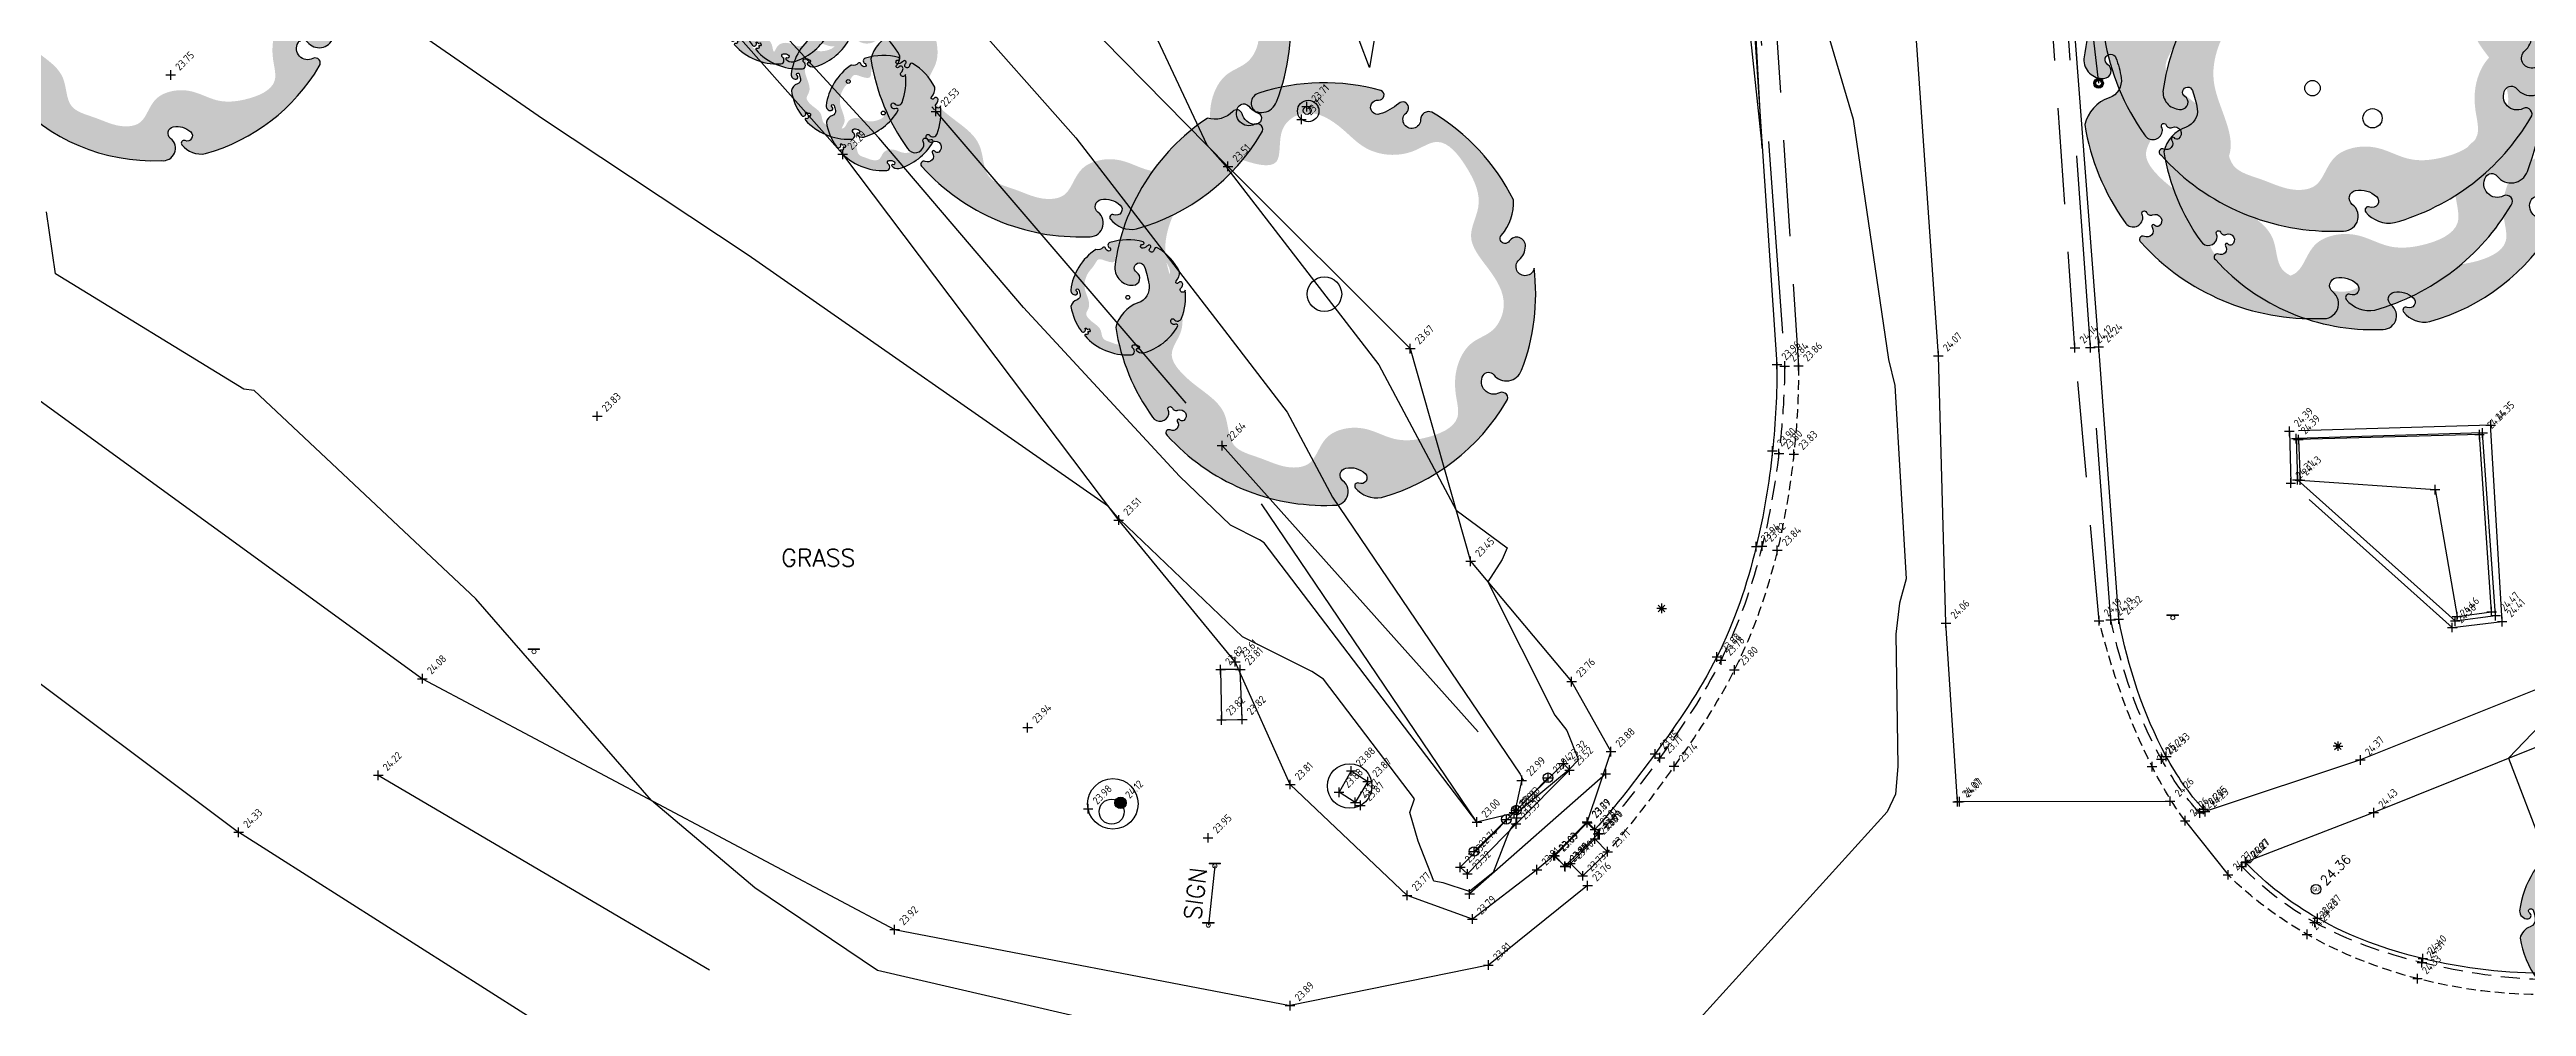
# Model space of a CAD drawing. Header units: metres. Extents: x 245957 to 247358, y 7418632 to 7419642.
# Drawn here: x 246220.2 to 246284.7, y 7418957 to 7418981.9 of the extents above; entities that cross this region are included whole.
import ezdxf
from ezdxf.enums import TextEntityAlignment as Align

# ---------------------------------------------------------------- set-up
doc = ezdxf.new("R2010")
doc.units = ezdxf.units.M
for name, pattern in [('DASHDOT', [10, 5, -2.5, 0, -2.5]), ('DASHED', [0.75, 0.5, -0.25]), ('HIDDEN', [0.375, 0.25, -0.125]), ('PHANTOM', [2.5, 1.25, -0.25, 0.25, -0.25, 0.25, -0.25])]:
    doc.linetypes.add(name, pattern=pattern)
for name, color, linetype in [('-TEXT', 7, 'Continuous'), ('102_TOP_OF_BANK', 37, 'PHANTOM'), ('102_TOP_OF_BANK-L', 37, 'PHANTOM'), ('102_TOP_OF_BANK-S', 37, 'PHANTOM'), ('103_TOE_OF_BATTER', 37, 'DASHDOT'), ('103_TOE_OF_BATTER-L', 37, 'DASHDOT'), ('103_TOE_OF_BATTER-S', 37, 'DASHDOT'), ('104_EXISTING_SURFACE-L', 35, 'Continuous'), ('104_EXISTING_SURFACE-S', 35, 'Continuous'), ('110_GROUND_BREAKLINE', 35, 'Continuous'), ('110_GROUND_BREAKLINE-L', 35, 'Continuous'), ('110_GROUND_BREAKLINE-S', 35, 'Continuous'), ('201_SINGLE_TREE-H', 63, 'Continuous'), ('201_SINGLE_TREE-S', 96, 'Continuous'), ('202_PLANTATION', 63, 'DASHDOT'), ('202_PLANTATION-S', 63, 'DASHDOT'), ('307_WING_WALL', 84, 'Continuous'), ('307_WING_WALL-L', 84, 'Continuous'), ('307_WING_WALL-S', 84, 'Continuous'), ('308_SIDE_ENTRY_PIT', 84, 'Continuous'), ('308_SIDE_ENTRY_PIT-L', 84, 'Continuous'), ('308_SIDE_ENTRY_PIT-S', 84, 'Continuous'), ('309_GRATED_PIT', 84, 'Continuous'), ('309_GRATED_PIT-L', 84, 'Continuous'), ('309_GRATED_PIT-S', 84, 'Continuous'), ('310_JUNCTION_PIT', 84, 'Continuous'), ('310_JUNCTION_PIT-L', 84, 'Continuous'), ('310_JUNCTION_PIT-S', 84, 'Continuous'), ('321_INVERT_OF_PIPE', 84, 'Continuous'), ('321_INVERT_OF_PIPE-L', 84, 'Continuous'), ('321_INVERT_OF_PIPE-S', 84, 'Continuous'), ('403_EDGE_OF_BITUMEN', 8, 'Continuous'), ('403_EDGE_OF_BITUMEN-L', 8, 'Continuous'), ('403_EDGE_OF_BITUMEN-S', 8, 'Continuous'), ('405_EDGE_FORMATION', 33, 'Continuous'), ('405_EDGE_FORMATION-L', 33, 'Continuous'), ('405_EDGE_FORMATION-S', 33, 'Continuous'), ('408_BACK_OF_KERB', 10, 'Continuous'), ('408_BACK_OF_KERB-L', 10, 'Continuous'), ('408_BACK_OF_KERB-S', 10, 'Continuous'), ('415_LANE_LINE_DASHED', 53, 'DASHED'), ('415_LANE_LINE_DASHED-L', 53, 'DASHED'), ('415_LANE_LINE_DASHED-S', 53, 'DASHED'), ('418_LANE_LINE_SOLID', 53, 'Continuous'), ('418_LANE_LINE_SOLID-L', 53, 'Continuous'), ('418_LANE_LINE_SOLID-S', 53, 'Continuous'), ('501_GUARD_RAIL-BARR', 89, 'DASHDOT'), ('501_GUARD_RAIL-BARR-S', 89, 'Continuous'), ('503_SIGN', 89, 'Continuous'), ('503_SIGN-S', 89, 'Continuous'), ('521_BOLLARD', 89, 'Continuous'), ('521_BOLLARD-S', 89, 'Continuous'), ('903_FENCE', 24, 'FENCELINE'), ('Surface_Contours_Major', 4, 'Continuous'), ('Surface_Contours_Minor', 253, 'Continuous')]:
    doc.layers.add(name, color=color, linetype=linetype)
for name, color, linetype, true_color in [('406_LIP_OF_KERB', 7, 'HIDDEN', 0xff4100), ('406_LIP_OF_KERB-L', 7, 'HIDDEN', 0xff4100), ('406_LIP_OF_KERB-S', 7, 'HIDDEN', 0xff4100), ('407_INVERT_OF_KERB', 7, 'DASHED', 0xff4100), ('407_INVERT_OF_KERB-L', 7, 'DASHED', 0xff4100), ('407_INVERT_OF_KERB-S', 7, 'DASHED', 0xff4100), ('419_EDGE_OF_CONCRETE', 7, 'Continuous', 0xff4100), ('419_EDGE_OF_CONCRETE-L', 7, 'Continuous', 0xff4100), ('419_EDGE_OF_CONCRETE-S', 7, 'Continuous', 0xff4100), ('711_LIGHT_POLE-S', 7, 'Continuous', 0xffa500), ('733_GAS_UNCLASSIFIED-L', 7, 'Continuous', 0xe5d400), ('733_GAS_UNCLASSIFIED-S', 7, 'Continuous', 0xe5d400), ('741_SEWER_PIT', 7, 'Continuous', 0xfffd66), ('741_SEWER_PIT-L', 7, 'Continuous', 0xfffd66), ('741_SEWER_PIT-S', 7, 'Continuous', 0xfffd66), ('762_UNCLASSIFIED_PIT', 7, 'Continuous', 0xff64ac), ('762_UNCLASSIFIED_PIT-L', 7, 'Continuous', 0xff64ac), ('762_UNCLASSIFIED_PIT-S', 7, 'Continuous', 0xff64ac)]:
    doc.layers.add(name, color=color, linetype=linetype, true_color=true_color)
doc.styles.add('ISO', font='iso.shx')
doc.styles.add('ISO2.5', font='isocp.shx', dxfattribs={"height": 2.5})
doc.styles.get("Standard").update_dxf_attribs({"font": 'SIMPLEX.shx'})
doc.styles.add('Styleromans', font='romans.shx')
doc.linetypes.add('FENCELINE', pattern='A,0.5,-0.2,["/",Standard,S=0.1,R=0,X=0,Y=-0.05],-0.25', length=0.95)

# ---------------------------------------------------------------- blocks, each defined once
blk = doc.blocks.new('733')
at = {"color": 0}
blk.add_circle((0, 0), 0.499, dxfattribs=at)
at = {"color": 0, "style": 'ISO'}
blk.add_text('GU', height=0.4, dxfattribs=at).set_placement((0, 0), align=Align.MIDDLE_CENTER)
blk = doc.blocks.new('201C')
at = {"layer": '201_SINGLE_TREE-H', "transparency": 33554534}
h = blk.add_hatch(color=256, dxfattribs=at)
h.paths.add_polyline_path([(-0.3717, -0.3344, 0.222926), (0.0196, -0.4996, 0.770799), (0.0439, -0.4417, -0.650302), (0.0511, -0.4116, -0.234737), (0.0964, -0.4247, -0.847312), (0.0816, -0.4475, 0.78443), (0.0732, -0.4583, 0.276934), (0.1352, -0.4813, 0.193599), (0.4309, -0.2536, 0.800435), (0.4144, -0.2337, -0.75216), (0.3757, -0.1925, -0.528914), (0.4006, -0.1909, 0.594112), (0.4663, -0.1804, 0.123805), (0.4962, 0.0616, -1.41759), (0.4607, 0.0811, 0.206906), (0.4758, 0.1133, 0.759729), (0.4374, 0.1252, -1.073307), (0.4187, 0.1392, 0.194379), (0.4474, 0.2231, 0.144612), (0.2544, 0.4304, 0.53339), (0.2277, 0.4128, -1.592592), (0.1939, 0.4293, 1.030038), (0.1758, 0.4513, -0.10361), (0.1314, 0.4262, -1.238487), (0.1282, 0.4593, 0.884725), (0.1336, 0.4818, 0.147549), (-0.1551, 0.4753, 0.71725), (-0.1579, 0.4291, -0.864032), (-0.1646, 0.4015, -0.310704), (-0.1946, 0.4266, 0.58143), (-0.2167, 0.4321, -0.281558), (-0.2766, 0.4162), (-0.2775, 0.4159, 0.217121), (-0.4959, 0.0634), (-0.4959, 0.0634, 0.440011), (-0.4522, 0.021, 0.723973), (-0.4442, 0.0516, -1.384648), (-0.4262, 0.0659, -0.051107), (-0.4149, 0.0223, -0.361502), (-0.441, -0.0208, 0.256822), (-0.4937, -0.0791, 0.116166), (-0.4065, -0.2911, 0.67803), (-0.3682, -0.2843, 0.170035), (-0.3696, -0.274, -1.054701), (-0.3596, -0.2696, 0.431903), (-0.3468, -0.2749, -0.910728), (-0.3329, -0.2993, -0.42046), (-0.3418, -0.2976, 1.007885), (-0.3479, -0.3018, -0.766634), (-0.3646, -0.3216, 0.938602), (-0.3717, -0.3344)])
edge = h.paths.add_edge_path(flags=16)
edge.add_spline(control_points=[(-0.3177, 0.2468), (-0.303, 0.2628), (-0.2856, 0.2893), (-0.256, 0.3411), (-0.1928, 0.3155), (-0.0921, 0.286), (-0.1162, 0.3941), (-0.0359, 0.4462), (0.0392, 0.3985), (0.1028, 0.3299), (0.1957, 0.3214), (0.2784, 0.3804), (0.3442, 0.2961), (0.3785, 0.2147), (0.3303, 0.1307), (0.3915, 0.0592), (0.4378, -0.0139), (0.4055, -0.0919), (0.3459, -0.1091), (0.3102, -0.1666), (0.3057, -0.2282), (0.3286, -0.3091), (0.2408, -0.3447), (0.1647, -0.3496), (0.103, -0.3142), (0.0463, -0.3153), (0.0047, -0.3356), (-0.0139, -0.3682), (-0.0327, -0.4069), (-0.0927, -0.4151), (-0.1463, -0.3868), (-0.23, -0.3665), (-0.2245, -0.2773), (-0.2864, -0.2294), (-0.3344, -0.1941), (-0.3737, -0.1409), (-0.3276, -0.0866), (-0.344, -0.0009), (-0.3866, 0.0828), (-0.3665, 0.1796), (-0.3359, 0.2271), (-0.3177, 0.2468)], knot_values=[0, 0, 0, 0, 0.064972, 0.101243, 0.15652, 0.245586, 0.324463, 0.387907, 0.486094, 0.554514, 0.671826, 0.728629, 0.823661, 0.919885, 0.989953, 1.075257, 1.171704, 1.23593, 1.293575, 1.346478, 1.426142, 1.479146, 1.570817, 1.644481, 1.712561, 1.774901, 1.807, 1.846291, 1.885582, 1.928182, 2.007036, 2.074591, 2.151638, 2.226455, 2.293426, 2.340744, 2.397548, 2.47317, 2.587294, 2.673595, 2.754259, 2.754259, 2.754259, 2.754259], degree=3, periodic=0)
at = {"layer": '201_SINGLE_TREE-S'}
blk.add_lwpolyline([(-0.3717, -0.3344, 0.222926), (0.0196, -0.4996, 0.770799), (0.0439, -0.4417, -0.650302), (0.0511, -0.4116, -0.234737), (0.0964, -0.4247, -0.847312), (0.0816, -0.4475, 0.78443), (0.0732, -0.4583, 0.276934), (0.1352, -0.4813, 0.193599), (0.4309, -0.2536, 0.800435), (0.4144, -0.2337, -0.75216), (0.3757, -0.1925, -0.528914), (0.4006, -0.1909, 0.594112), (0.4663, -0.1804, 0.123805), (0.4962, 0.0616, -1.41759), (0.4607, 0.0811, 0.206906), (0.4758, 0.1133, 0.759729), (0.4374, 0.1252, -1.073307), (0.4187, 0.1392, 0.194379), (0.4474, 0.2231, 0.144612), (0.2544, 0.4304, 0.53339), (0.2277, 0.4128, -1.592592), (0.1939, 0.4293, 1.030038), (0.1758, 0.4513, -0.10361), (0.1314, 0.4262, -1.238487), (0.1282, 0.4593, 0.884725), (0.1336, 0.4818, 0.147549), (-0.1551, 0.4753, 0.71725), (-0.1579, 0.4291, -0.864032), (-0.1646, 0.4015, -0.310704), (-0.1946, 0.4266, 0.58143), (-0.2167, 0.4321, -0.281558), (-0.2766, 0.4162), (-0.2775, 0.4159, 0.217121), (-0.4959, 0.0634), (-0.4959, 0.0634, 0.440011), (-0.4522, 0.021, 0.723973), (-0.4442, 0.0516, -1.384648), (-0.4262, 0.0659, -0.051107), (-0.4149, 0.0223, -0.361502), (-0.441, -0.0208, 0.256822), (-0.4937, -0.0791, 0.116166), (-0.4065, -0.2911, 0.67803), (-0.3682, -0.2843, 0.170035), (-0.3696, -0.274, -1.054701), (-0.3596, -0.2696, 0.431903), (-0.3468, -0.2749, -0.910728), (-0.3329, -0.2993, -0.42046), (-0.3418, -0.2976, 1.007885), (-0.3479, -0.3018, -0.766634), (-0.3646, -0.3216, 0.938602), (-0.3717, -0.3344)], format="xyb", dxfattribs=at)
blk = doc.blocks.new('201T')
at = {"layer": '201_SINGLE_TREE-S'}
blk.add_circle((0, 0), 0.5, dxfattribs=at)
blk = doc.blocks.new('711')
blk.add_hatch(color=0).paths.add_polyline_path([(0.18, 0, 1), (-0.18, 0, 1)])
at = {"color": 0}
for p, q in [((-0.18, 0), (-0.5, 0)), ((-0.13, 0.13), (-0.35, 0.35)), ((0, 0.5), (0, 0.18)), ((0.13, 0.13), (0.35, 0.35)), ((0.18, 0), (0.5, 0)), ((-0.35, -0.35), (-0.13, -0.13)), ((0, -0.18), (0, -0.5)), ((0.13, -0.13), (0.35, -0.35))]:
    blk.add_line(p, q, dxfattribs=at)
blk.add_circle((0, 0), 0.177, dxfattribs=at)
blk = doc.blocks.new('CROSS')
at = {"color": 0, "linetype": 'Continuous'}
for p, q in [((-0.5, 0), (0.5, 0)), ((0, -0.5), (0, 0.5))]:
    blk.add_line(p, q, dxfattribs=at)
blk = doc.blocks.new('503')
at = {"color": 0, "linetype": 'Continuous', "lineweight": 13}
for p, q in [((-0.51, 0.24), (0.49, 0.24)), ((-0.51, 0.18), (0.49, 0.18))]:
    blk.add_line(p, q, dxfattribs=at)
for p, q in [((-0.51, 0.24), (-0.51, 0.18)), ((0.49, 0.18), (0.49, 0.24))]:
    blk.add_line(p, q)
blk.add_circle((0, 0), 0.181, dxfattribs=at)
blk = doc.blocks.new('521')
at = {"layer": '521_BOLLARD', "color": 0}
for radius in [0.5, 0.39, 0.3]:
    blk.add_circle((0, 0), radius, dxfattribs=at)
blk = doc.blocks.new('321')
at = {"layer": '321_INVERT_OF_PIPE', "color": 0, "linetype": 'Continuous'}
for p, q in [((-0.5, 0), (0.5, 0)), ((0, -0.5), (0, 0.5))]:
    blk.add_line(p, q, dxfattribs=at)
blk.add_circle((0, 0), 0.5, dxfattribs=at)
blk = doc.blocks.new('741')
at = {"transparency": 33554559}
h = blk.add_hatch(color=0, dxfattribs=at)
h.dxf.hatch_style = 1
h.paths.add_polyline_path([(0.6, 0, 1), (-0.6, 0, 1)])
at = {"color": 4}
for radius in [0.597, 0.499]:
    blk.add_circle((0, 0), radius, dxfattribs=at)
at = {"color": 4, "style": 'Styleromans'}
blk.add_text('S', height=0.6, dxfattribs=at).set_placement((0, 0), align=Align.MIDDLE_CENTER)
blk = doc.blocks.new('G')
at = {"layer": '-TEXT'}
blk.add_text('GRASS', height=0.45, dxfattribs=at).set_placement((0.021, -0.235), align=Align.CENTER)

msp = doc.modelspace()

# ---------------------------------------------------------------- linework, layer by layer
at = {"layer": '102_TOP_OF_BANK', "ltscale": 20}
for p, q in [((246240.845, 7418979.165), (246231.372, 7418989.871)), ((246244.42, 7418985.399), (246250.869, 7418978.848)), ((246248.029, 7418969.644), (246240.845, 7418979.165)), ((246250.869, 7418978.848), (246255.616, 7418974.106)), ((246255.616, 7418974.106), (246257.185, 7418968.57)), ((246251.06, 7418965.953), (246248.029, 7418969.644)), ((246257.185, 7418968.57), (246259.814, 7418965.437)), ((246252.491, 7418962.759), (246251.06, 7418965.953)), ((246259.814, 7418965.437), (246260.837, 7418963.617)), ((246260.837, 7418963.617), (246260.217, 7418961.785)), ((246255.535, 7418959.871), (246252.491, 7418962.759)), ((246258.912, 7418960.539), (246257.231, 7418959.257)), ((246259.354, 7418960.908), (246258.912, 7418960.539)), ((246257.231, 7418959.257), (246255.535, 7418959.871))]:
    msp.add_line(p, q, dxfattribs=at)
at = {"layer": '103_TOE_OF_BATTER', "ltscale": 2}
for p, q in [((246233.379, 7418991.766), (246243.269, 7418980.281)), ((246243.269, 7418980.281), (246250.718, 7418971.581)), ((246257.349, 7418961.781), (246250.718, 7418971.581)), ((246250.718, 7418971.581), (246258.515, 7418962.865))]:
    msp.add_line(p, q, dxfattribs=at)
at = {"layer": '110_GROUND_BREAKLINE'}
for p, q in [((246260.217, 7418961.785), (246259.354, 7418960.908)), ((246260.217, 7418961.785), (246260.422, 7418961.585)), ((246259.354, 7418960.908), (246259.645, 7418960.62)), ((246259.645, 7418960.62), (246259.782, 7418960.705))]:
    msp.add_line(p, q, dxfattribs=at)
at = {"layer": '202_PLANTATION'}
for p, q in [((246283.441, 7418971.869), (246278.727, 7418971.739)), ((246278.727, 7418971.739), (246278.771, 7418970.681)), ((246283.757, 7418967.256), (246283.441, 7418971.869)), ((246278.771, 7418970.681), (246282.285, 7418970.435)), ((246282.285, 7418970.435), (246282.859, 7418967.132)), ((246282.859, 7418967.132), (246283.757, 7418967.256))]:
    msp.add_line(p, q, dxfattribs=at)
at = {"layer": '307_WING_WALL'}
for p, q in [((246259.601, 7418963.302), (246258.318, 7418962.032)), ((246259.76, 7418963.136), (246258.368, 7418961.731)), ((246259.601, 7418963.302), (246259.76, 7418963.136)), ((246256.916, 7418960.606), (246258.318, 7418962.032)), ((246258.368, 7418961.731), (246257.105, 7418960.429)), ((246257.105, 7418960.429), (246256.916, 7418960.606))]:
    msp.add_line(p, q, dxfattribs=at)
at = {"layer": '308_SIDE_ENTRY_PIT'}
for p, q in [((246260.22, 7418961.765), (246259.375, 7418960.902)), ((246260.502, 7418961.471), (246260.22, 7418961.765)), ((246259.642, 7418960.633), (246260.502, 7418961.471)), ((246259.642, 7418960.633), (246259.375, 7418960.902))]:
    msp.add_line(p, q, dxfattribs=at)
at = {"layer": '309_GRATED_PIT'}
for p, q in [((246260.42, 7418961.341), (246259.782, 7418960.705)), ((246260.751, 7418961.009), (246260.42, 7418961.341)), ((246259.782, 7418960.705), (246260.102, 7418960.381)), ((246260.102, 7418960.381), (246260.751, 7418961.009))]:
    msp.add_line(p, q, dxfattribs=at)
at = {"layer": '310_JUNCTION_PIT'}
for p, q in [((246254.079, 7418963.111), (246253.762, 7418962.557)), ((246254.079, 7418963.111), (246254.507, 7418962.837)), ((246254.182, 7418962.292), (246253.762, 7418962.557)), ((246254.507, 7418962.837), (246254.182, 7418962.292))]:
    msp.add_line(p, q, dxfattribs=at)
at = {"layer": '321_INVERT_OF_PIPE'}
for p, q in [((246259.201, 7418962.934), (246258.376, 7418962.09)), ((246257.274, 7418961.014), (246258.117, 7418961.851))]:
    msp.add_line(p, q, dxfattribs=at)
at = {"layer": '403_EDGE_OF_BITUMEN'}
for p, q in [((246218.903, 7418973.51), (246229.908, 7418965.513)), ((246215.229, 7418968.937), (246225.124, 7418961.514)), ((246229.908, 7418965.513), (246242.195, 7418958.983)), ((246236.823, 7418954.086), (246225.124, 7418961.514)), ((246260.231, 7418960.126), (246257.65, 7418958.06)), ((246242.195, 7418958.983), (246252.486, 7418957.004)), ((246257.65, 7418958.06), (246252.486, 7418957.004))]:
    msp.add_line(p, q, dxfattribs=at)
at = {"layer": '405_EDGE_FORMATION'}
for p, q in [((246293.14, 7418968.525), (246280.343, 7418963.398)), ((246293.717, 7418967.276), (246280.691, 7418962.029)), ((246280.343, 7418963.398), (246276.298, 7418962.053)), ((246280.691, 7418962.029), (246277.373, 7418960.742))]:
    msp.add_line(p, q, dxfattribs=at)
at = {"layer": '406_LIP_OF_KERB', "ltscale": 10}
for p, q in [((246264.837, 7418987.012), (246265.719, 7418973.658)), ((246272.912, 7418974.128), (246272.108, 7418985.663)), ((246273.541, 7418967.021), (246272.912, 7418974.128)), ((246275.782, 7418961.815), (246276.897, 7418960.407))]:
    msp.add_line(p, q, dxfattribs=at)
at = {"layer": '406_LIP_OF_KERB'}
for points, start_tangent, end_tangent in [([(246265.719, 7418973.658), (246265.597, 7418971.357), (246265.168, 7418968.855), (246264.051, 7418965.743), (246262.481, 7418963.234), (246260.751, 7418961.009)], (0.005176, -0.999987), (-0.653089, -0.757281)), ([(246275.782, 7418961.815), (246274.922, 7418963.225), (246273.541, 7418967.021)], (-0.603127, 0.797645), (-0.246829, 0.969059)), ([(246285.217, 7418957.286), (246281.828, 7418957.705), (246278.953, 7418958.857), (246276.897, 7418960.407)], (-0.999982, -0.006064), (-0.711617, 0.702567))]:
    msp.add_spline(points, degree=3, dxfattribs=dict(at, start_tangent=start_tangent, end_tangent=end_tangent))
at = {"layer": '407_INVERT_OF_KERB', "ltscale": 10}
for p, q in [((246264.39, 7418986.979), (246265.361, 7418973.65)), ((246273.317, 7418974.133), (246272.498, 7418985.716)), ((246273.846, 7418967.045), (246273.317, 7418974.133)), ((246283.733, 7418972.115), (246278.494, 7418971.955)), ((246284.031, 7418967), (246283.733, 7418972.115)), ((246278.494, 7418971.955), (246278.531, 7418970.605)), ((246282.732, 7418966.846), (246278.531, 7418970.605)), ((246282.732, 7418966.846), (246284.031, 7418967))]:
    msp.add_line(p, q, dxfattribs=at)
at = {"layer": '407_INVERT_OF_KERB'}
for points, start_tangent, end_tangent in [([(246265.361, 7418973.65), (246265.208, 7418971.374), (246264.773, 7418968.965), (246263.702, 7418965.998), (246262.112, 7418963.455), (246260.538, 7418961.487)], (-0.011482, -0.999934), (-0.668711, -0.743522)), ([(246276.162, 7418962.02), (246275.164, 7418963.42), (246273.846, 7418967.045)], (-0.68518, 0.728373), (-0.211751, 0.977324)), ([(246285.244, 7418957.672), (246281.944, 7418958.121), (246279.152, 7418959.169), (246277.256, 7418960.627)], (-0.999721, 0.023599), (-0.693752, 0.720214))]:
    msp.add_spline(points, degree=3, dxfattribs=dict(at, start_tangent=start_tangent, end_tangent=end_tangent))
at = {"layer": '408_BACK_OF_KERB'}
for p, q in [((246264.259, 7418986.957), (246265.156, 7418973.692)), ((246273.533, 7418974.151), (246272.653, 7418985.724)), ((246274.054, 7418967.064), (246273.533, 7418974.151)), ((246283.522, 7418971.909), (246278.674, 7418971.764)), ((246278.674, 7418971.764), (246278.703, 7418970.689)), ((246283.86, 7418967.154), (246283.522, 7418971.909)), ((246278.703, 7418970.689), (246282.811, 7418967.016)), ((246282.811, 7418967.016), (246283.86, 7418967.154))]:
    msp.add_line(p, q, dxfattribs=at)
for points, start_tangent, end_tangent in [([(246265.156, 7418973.692), (246265.041, 7418971.442), (246264.619, 7418968.953), (246263.594, 7418966.08), (246261.986, 7418963.556), (246260.422, 7418961.585)], (0.007476, -0.999972), (-0.661452, -0.749988)), ([(246276.26, 7418962.113), (246275.29, 7418963.492), (246274.054, 7418967.064)], (-0.684021, 0.729462), (-0.191737, 0.981446)), ([(246285.265, 7418957.847), (246281.967, 7418958.226), (246279.226, 7418959.278), (246277.353, 7418960.728)], (-0.99993, -0.011794), (-0.692961, 0.720975))]:
    msp.add_spline(points, degree=3, dxfattribs=dict(at, start_tangent=start_tangent, end_tangent=end_tangent))
at = {"layer": '415_LANE_LINE_DASHED', "ltscale": 20}
for p, q in [((246228.758, 7418963), (246240.89, 7418955.866)), ((246269.906, 7418962.314), (246275.39, 7418962.325))]:
    msp.add_line(p, q, dxfattribs=at)
at = {"layer": '418_LANE_LINE_SOLID'}
for p, q in [((246269.359, 7418973.918), (246268.504, 7418986.228)), ((246269.555, 7418966.959), (246269.359, 7418973.918)), ((246269.858, 7418962.309), (246269.555, 7418966.959))]:
    msp.add_line(p, q, dxfattribs=at)
at = {"layer": '419_EDGE_OF_CONCRETE'}
for centre, radius in [((246252.96, 7418980.29), 0.28), ((246254.039, 7418962.72), 0.579), ((246247.876, 7418962.255), 0.657)]:
    msp.add_circle(centre, radius, dxfattribs=at)
at = {"layer": '501_GUARD_RAIL-BARR'}
msp.add_line((246260.701, 7418963.039), (246257.158, 7418959.91), dxfattribs=at)
at = {"layer": '503_SIGN'}
msp.add_line((246250.531, 7418960.638), (246250.361, 7418959.097), dxfattribs=at)
at = {"layer": '741_SEWER_PIT'}
msp.add_circle((246247.844, 7418962.052), 0.327, dxfattribs=at)
at = {"layer": '762_UNCLASSIFIED_PIT'}
for p, q in [((246251.192, 7418965.75), (246250.679, 7418965.749)), ((246250.679, 7418965.749), (246250.702, 7418964.441)), ((246251.242, 7418964.455), (246251.192, 7418965.75)), ((246250.702, 7418964.441), (246251.242, 7418964.455))]:
    msp.add_line(p, q, dxfattribs=at)
msp.add_circle((246252.931, 7418980.304), 0.101, dxfattribs=at)
at = {"layer": '903_FENCE', "ltscale": 20}
msp.add_line((246272.935, 7418986.109), (246273.528, 7418981.013), dxfattribs=at)
at = {"layer": 'Surface_Contours_Major'}
for points, elevation in [([(246265.113, 7418986.953), (246267.143, 7418980.08), (246268.063, 7418973.825), (246268.23, 7418973.149), (246268.519, 7418968.11), (246268.347, 7418967.481), (246268.249, 7418966.67), (246268.303, 7418963.228), (246268.239, 7418962.511), (246268.023, 7418962.048), (246262.494, 7418955.94)], 24), ([(246264.072, 7418985.949), (246264.776, 7418979.318), (246264.355, 7418986.973)], 24), ([(246243.884, 7418983.011), (246246.915, 7418979.593), (246250.781, 7418974.576), (246252.415, 7418972.455), (246253.594, 7418970.242), (246258.477, 7418963.029), (246258.537, 7418962.909), (246258.558, 7418962.882), (246258.546, 7418962.872), (246258.512, 7418962.843), (246258.324, 7418962.023), (246258.323, 7418962.01), (246257.35, 7418961.781), (246257.349, 7418961.78), (246257.348, 7418961.781), (246257.348, 7418961.782), (246251.816, 7418969.048), (246251.69, 7418969.131), (246250.939, 7418969.51), (246249.609, 7418970.781), (246245.554, 7418975.176), (246241.782, 7418979.596), (246238.402, 7418983.289)], 23), ([(246247.708, 7418956.535), (246241.747, 7418957.913), (246238.56, 7418960.071), (246235.872, 7418962.344), (246231.294, 7418967.593), (246225.528, 7418973.014), (246225.261, 7418973.051), (246220.358, 7418976.053), (246220.127, 7418977.669)], 24)]:
    msp.add_lwpolyline(points, dxfattribs=dict(at, elevation=elevation))
at = {"layer": 'Surface_Contours_Minor'}
for points, elevation in [([(246248.035, 7418984.293), (246250.319, 7418979.407), (246250.804, 7418978.86), (246250.868, 7418978.777), (246254.794, 7418973.681), (246256.809, 7418969.897), (246258.135, 7418968.917), (246258.007, 7418968.612), (246257.636, 7418968.032), (246259.374, 7418964.564), (246259.687, 7418964.164), (246259.997, 7418963.402), (246259.747, 7418963.149), (246259.722, 7418963.127), (246258.408, 7418962.032), (246258.38, 7418961.913), (246258.366, 7418961.748), (246258.309, 7418961.735), (246258.186, 7418961.543), (246257.772, 7418960.47), (246257.155, 7418959.974), (246256.47, 7418960.203), (246256.229, 7418960.241), (246255.825, 7418961.281), (246255.601, 7418962.031), (246255.724, 7418962.385), (246253.354, 7418965.497), (246253.053, 7418965.697), (246251.249, 7418966.607), (246248.053, 7418969.661), (246247.991, 7418969.729), (246247.764, 7418969.995), (246238.384, 7418976.538), (246233.031, 7418980.088), (246226.497, 7418984.617)], 23.5), ([(246254.727, 7418982.459), (246254.554, 7418981.423), (246254.288, 7418982.135)], 23.5), ([(246285.618, 7418964.927), (246284.197, 7418963.441), (246286.019, 7418958.689)], 24.5)]:
    msp.add_lwpolyline(points, dxfattribs=dict(at, elevation=elevation))

# ---------------------------------------------------------------- block references
at = {"layer": '-TEXT'}
msp.add_blockref('G', (246240.19, 7418968.67), dxfattribs=at)
at = {"layer": '102_TOP_OF_BANK-S', "xscale": 0.25, "yscale": 0.25, "zscale": 0.25}
for p in [(246240.845, 7418979.165), (246250.869, 7418978.848), (246255.616, 7418974.106), (246248.029, 7418969.644), (246257.185, 7418968.57), (246251.06, 7418965.953), (246259.814, 7418965.437), (246260.837, 7418963.617), (246252.491, 7418962.759), (246258.912, 7418960.539), (246255.535, 7418959.871), (246257.231, 7418959.257)]:
    msp.add_blockref('CROSS', p, dxfattribs=at)
at = {"layer": '103_TOE_OF_BATTER-S', "xscale": 0.25, "yscale": 0.25, "zscale": 0.25}
for p in [(246243.269, 7418980.281), (246250.718, 7418971.581), (246258.515, 7418962.865), (246257.349, 7418961.781)]:
    msp.add_blockref('CROSS', p, dxfattribs=at)
at = {"layer": '104_EXISTING_SURFACE-S', "xscale": 0.25, "yscale": 0.25, "zscale": 0.25}
for p in [(246223.355, 7418981.231), (246234.456, 7418972.347), (246245.658, 7418964.24), (246250.352, 7418961.371)]:
    msp.add_blockref('CROSS', p, dxfattribs=at)
at = {"layer": '110_GROUND_BREAKLINE-S', "xscale": 0.25, "yscale": 0.25, "zscale": 0.25}
for p in [(246260.217, 7418961.785), (246259.354, 7418960.908), (246259.645, 7418960.62)]:
    msp.add_blockref('CROSS', p, dxfattribs=at)
at = {"layer": '201_SINGLE_TREE-S'}
for name, p, xscale, yscale, zscale in [('201C', (246222.913, 7418983.995), 10, 10, 10), ('201C', (246279.605, 7418983.161), 12, 12, 12), ('201C', (246247.005, 7418982.515), 11, 11, 11), ('201C', (246279.095, 7418980.885), 12, 12, 12), ('201C', (246280.659, 7418980.102), 11, 11, 11), ('201C', (246239.147, 7418983.015), 3, 3, 3), ('201C', (246239.704, 7418982.885), 3, 3, 3), ('201C', (246240.989, 7418981.058), 3, 3, 3), ('201C', (246241.9, 7418980.238), 3, 3, 3), ('201T', (246240.989, 7418981.058), 0.1, 0.1, 0.1), ('201C', (246253.38, 7418975.525), 11, 11, 11), ('201T', (246279.095, 7418980.885), 0.4, 0.4, 0.4), ('201T', (246241.9, 7418980.238), 0.1, 0.1, 0.1), ('201T', (246280.659, 7418980.102), 0.5, 0.5, 0.5), ('201C', (246248.266, 7418975.44), 3, 3, 3), ('201T', (246253.38, 7418975.525), 0.9, 0.9, 0.9), ('201T', (246248.266, 7418975.44), 0.1, 0.1, 0.1), ('201C', (246286.966, 7418959.157), 5, 5, 5)]:
    msp.add_blockref(name, p, dxfattribs=dict(at, xscale=xscale, yscale=yscale, zscale=zscale))
at = {"layer": '202_PLANTATION-S', "xscale": 0.25, "yscale": 0.25, "zscale": 0.25}
for p in [(246278.727, 7418971.739), (246283.441, 7418971.869), (246278.771, 7418970.681), (246282.285, 7418970.435), (246282.859, 7418967.132), (246283.757, 7418967.256)]:
    msp.add_blockref('CROSS', p, dxfattribs=at)
at = {"layer": '307_WING_WALL-S', "xscale": 0.25, "yscale": 0.25, "zscale": 0.25}
for p in [(246259.601, 7418963.302), (246259.76, 7418963.136), (246258.318, 7418962.032), (246258.368, 7418961.731), (246258.389, 7418961.894), (246256.916, 7418960.606), (246257.105, 7418960.429)]:
    msp.add_blockref('CROSS', p, dxfattribs=at)
at = {"layer": '308_SIDE_ENTRY_PIT-S', "xscale": 0.25, "yscale": 0.25, "zscale": 0.25}
for p in [(246260.22, 7418961.765), (246260.502, 7418961.471), (246259.375, 7418960.902), (246259.642, 7418960.633)]:
    msp.add_blockref('CROSS', p, dxfattribs=at)
at = {"layer": '309_GRATED_PIT-S', "xscale": 0.25, "yscale": 0.25, "zscale": 0.25}
for p in [(246260.42, 7418961.341), (246260.751, 7418961.009), (246259.782, 7418960.705), (246260.102, 7418960.381)]:
    msp.add_blockref('CROSS', p, dxfattribs=at)
at = {"layer": '310_JUNCTION_PIT-S', "xscale": 0.25, "yscale": 0.25, "zscale": 0.25}
for p in [(246254.079, 7418963.111), (246253.762, 7418962.557), (246254.182, 7418962.292), (246254.507, 7418962.837)]:
    msp.add_blockref('CROSS', p, dxfattribs=at)
at = {"layer": '321_INVERT_OF_PIPE-S', "xscale": 0.25, "yscale": 0.25, "zscale": 0.25}
for p in [(246259.201, 7418962.934), (246258.117, 7418961.851), (246258.376, 7418962.09), (246257.274, 7418961.014)]:
    msp.add_blockref('321', p, dxfattribs=at)
at = {"layer": '403_EDGE_OF_BITUMEN-S', "xscale": 0.25, "yscale": 0.25, "zscale": 0.25}
for p in [(246229.908, 7418965.513), (246225.124, 7418961.514), (246260.231, 7418960.126), (246242.195, 7418958.983), (246257.65, 7418958.06), (246252.486, 7418957.004)]:
    msp.add_blockref('CROSS', p, dxfattribs=at)
at = {"layer": '405_EDGE_FORMATION-S', "xscale": 0.25, "yscale": 0.25, "zscale": 0.25}
for p in [(246280.343, 7418963.398), (246276.298, 7418962.053), (246280.691, 7418962.029), (246277.373, 7418960.742)]:
    msp.add_blockref('CROSS', p, dxfattribs=at)
at = {"layer": '406_LIP_OF_KERB-S', "xscale": 0.25, "yscale": 0.25, "zscale": 0.25}
for p in [(246272.912, 7418974.128), (246265.719, 7418973.658), (246265.597, 7418971.357), (246265.168, 7418968.855), (246273.541, 7418967.021), (246264.051, 7418965.743), (246262.481, 7418963.234), (246274.922, 7418963.225), (246275.782, 7418961.815), (246276.897, 7418960.407), (246278.953, 7418958.857), (246281.828, 7418957.705)]:
    msp.add_blockref('CROSS', p, dxfattribs=at)
at = {"layer": '407_INVERT_OF_KERB-S', "xscale": 0.25, "yscale": 0.25, "zscale": 0.25}
for p in [(246273.317, 7418974.133), (246265.361, 7418973.65), (246278.494, 7418971.955), (246283.733, 7418972.115), (246265.208, 7418971.374), (246278.531, 7418970.605), (246264.773, 7418968.965), (246273.846, 7418967.045), (246282.732, 7418966.846), (246284.031, 7418967), (246263.702, 7418965.998), (246262.112, 7418963.455), (246275.164, 7418963.42), (246276.162, 7418962.02), (246260.538, 7418961.487), (246277.256, 7418960.627), (246279.152, 7418959.169), (246281.944, 7418958.121)]:
    msp.add_blockref('CROSS', p, dxfattribs=at)
at = {"layer": '408_BACK_OF_KERB-S', "xscale": 0.25, "yscale": 0.25, "zscale": 0.25}
for p in [(246273.533, 7418974.151), (246265.156, 7418973.692), (246265.041, 7418971.442), (246278.674, 7418971.764), (246283.522, 7418971.909), (246278.703, 7418970.689), (246264.619, 7418968.953), (246274.054, 7418967.064), (246282.811, 7418967.016), (246283.86, 7418967.154), (246263.594, 7418966.08), (246261.986, 7418963.556), (246275.29, 7418963.492), (246276.26, 7418962.113), (246260.422, 7418961.585), (246277.353, 7418960.728), (246279.226, 7418959.278), (246281.967, 7418958.226)]:
    msp.add_blockref('CROSS', p, dxfattribs=at)
at = {"layer": '415_LANE_LINE_DASHED-S', "xscale": 0.25, "yscale": 0.25, "zscale": 0.25}
for p in [(246228.758, 7418963), (246269.906, 7418962.314), (246275.39, 7418962.325)]:
    msp.add_blockref('CROSS', p, dxfattribs=at)
at = {"layer": '418_LANE_LINE_SOLID-S', "xscale": 0.25, "yscale": 0.25, "zscale": 0.25}
for p in [(246269.359, 7418973.918), (246269.555, 7418966.959), (246269.858, 7418962.309)]:
    msp.add_blockref('CROSS', p, dxfattribs=at)
at = {"layer": '419_EDGE_OF_CONCRETE-S', "xscale": 0.25, "yscale": 0.25, "zscale": 0.25}
for p in [(246252.785, 7418980.071), (246247.232, 7418962.127), (246254.318, 7418962.213)]:
    msp.add_blockref('CROSS', p, dxfattribs=at)
at = {"layer": '501_GUARD_RAIL-BARR-S', "xscale": 0.25, "yscale": 0.25, "zscale": 0.25}
for p in [(246260.701, 7418963.039), (246257.158, 7418959.91)]:
    msp.add_blockref('CROSS', p, dxfattribs=at)
at = {"layer": '503_SIGN-S', "xscale": 0.3, "yscale": 0.3, "zscale": 0.3}
for p in [(246275.461, 7418967.103), (246232.81, 7418966.217), (246250.531, 7418960.638), (246250.361, 7418959.097)]:
    msp.add_blockref('503', p, dxfattribs=at)
at = {"layer": '521_BOLLARD-S', "xscale": 0.25, "yscale": 0.25, "zscale": 0.25}
msp.add_blockref('521', (246273.528, 7418981.013), dxfattribs=at)
at = {"layer": '711_LIGHT_POLE-S', "xscale": 0.25, "yscale": 0.25, "zscale": 0.25}
for p in [(246262.155, 7418967.342), (246279.758, 7418963.757)]:
    msp.add_blockref('711', p, dxfattribs=at)
at = {"layer": '733_GAS_UNCLASSIFIED-S', "xscale": 0.25, "yscale": 0.25, "zscale": 0.25}
msp.add_blockref('733', (246279.186, 7418960.031), dxfattribs=at)
at = {"layer": '741_SEWER_PIT-S', "xscale": 0.25, "yscale": 0.25, "zscale": 0.25}
msp.add_blockref('741', (246248.076, 7418962.282), dxfattribs=at)
at = {"layer": '762_UNCLASSIFIED_PIT-S', "xscale": 0.25, "yscale": 0.25, "zscale": 0.25}
for p in [(246252.921, 7418980.405), (246250.679, 7418965.749), (246251.192, 7418965.75), (246250.702, 7418964.441), (246251.242, 7418964.455)]:
    msp.add_blockref('CROSS', p, dxfattribs=at)

# ---------------------------------------------------------------- texts
at = {"layer": '-TEXT'}
msp.add_text('SIGN', height=0.45, rotation=83.04188, dxfattribs=at).set_placement((246250.248, 7418959.892), align=Align.CENTER)
at = {"layer": '102_TOP_OF_BANK-L', "style": 'ISO2.5'}
for s, p in [('23.29', (246241.012, 7418979.333)), ('23.51', (246251.037, 7418979.015)), ('23.67', (246255.784, 7418974.273)), ('23.51', (246248.196, 7418969.811)), ('23.45', (246257.352, 7418968.737)), ('23.61', (246251.227, 7418966.12)), ('23.76', (246259.981, 7418965.604)), ('23.88', (246261.004, 7418963.784)), ('23.81', (246252.659, 7418962.926)), ('23.81', (246259.079, 7418960.706)), ('23.77', (246255.702, 7418960.039)), ('23.79', (246257.398, 7418959.424))]:
    msp.add_text(s, height=0.2, rotation=45, dxfattribs=at).set_placement(p, align=Align.MIDDLE_LEFT)
at = {"layer": '103_TOE_OF_BATTER-L', "style": 'ISO2.5'}
for s, p in [('22.53', (246243.437, 7418980.448)), ('22.64', (246250.885, 7418971.748)), ('22.99', (246258.682, 7418963.033)), ('23.00', (246257.516, 7418961.948))]:
    msp.add_text(s, height=0.2, rotation=45, dxfattribs=at).set_placement(p, align=Align.MIDDLE_LEFT)
at = {"layer": '104_EXISTING_SURFACE-L', "style": 'ISO2.5'}
for s, p in [('23.75', (246223.522, 7418981.399)), ('23.83', (246234.624, 7418972.514)), ('23.94', (246245.826, 7418964.407)), ('23.95', (246250.519, 7418961.538))]:
    msp.add_text(s, height=0.2, rotation=45, dxfattribs=at).set_placement(p, align=Align.MIDDLE_LEFT)
at = {"layer": '110_GROUND_BREAKLINE-L', "style": 'ISO2.5'}
for s, p in [('23.79', (246260.385, 7418961.952)), ('23.63', (246259.521, 7418961.075)), ('23.75', (246259.813, 7418960.788))]:
    msp.add_text(s, height=0.2, rotation=45, dxfattribs=at).set_placement(p, align=Align.MIDDLE_LEFT)
at = {"layer": '307_WING_WALL-L', "style": 'ISO2.5'}
for s, p in [('23.32', (246259.768, 7418963.469)), ('23.52', (246259.928, 7418963.303)), ('22.96', (246258.486, 7418962.199)), ('23.58', (246258.557, 7418962.062)), ('23.53', (246258.536, 7418961.899)), ('23.23', (246257.083, 7418960.773)), ('23.32', (246257.273, 7418960.596))]:
    msp.add_text(s, height=0.2, rotation=45, dxfattribs=at).set_placement(p, align=Align.MIDDLE_LEFT)
at = {"layer": '308_SIDE_ENTRY_PIT-L', "style": 'ISO2.5'}
for s, p in [('23.87', (246260.387, 7418961.932)), ('23.89', (246260.669, 7418961.639)), ('23.89', (246259.543, 7418961.069)), ('23.88', (246259.809, 7418960.8))]:
    msp.add_text(s, height=0.2, rotation=45, dxfattribs=at).set_placement(p, align=Align.MIDDLE_LEFT)
at = {"layer": '309_GRATED_PIT-L', "style": 'ISO2.5'}
for s, p in [('23.66', (246260.587, 7418961.508)), ('23.70', (246259.95, 7418960.872)), ('23.71', (246260.919, 7418961.176)), ('23.73', (246260.269, 7418960.548))]:
    msp.add_text(s, height=0.2, rotation=45, dxfattribs=at).set_placement(p, align=Align.MIDDLE_LEFT)
at = {"layer": '310_JUNCTION_PIT-L', "style": 'ISO2.5'}
for s, p in [('23.88', (246254.247, 7418963.278)), ('23.88', (246253.93, 7418962.724)), ('23.87', (246254.674, 7418963.004)), ('23.87', (246254.35, 7418962.459))]:
    msp.add_text(s, height=0.2, rotation=45, dxfattribs=at).set_placement(p, align=Align.MIDDLE_LEFT)
at = {"layer": '321_INVERT_OF_PIPE-L', "style": 'ISO2.5'}
for s, p in [('22.94', (246259.368, 7418963.101)), ('22.83', (246258.284, 7418962.019)), ('22.93', (246258.544, 7418962.257)), ('22.74', (246257.442, 7418961.181))]:
    msp.add_text(s, height=0.2, rotation=45, dxfattribs=at).set_placement(p, align=Align.MIDDLE_LEFT)
at = {"layer": '403_EDGE_OF_BITUMEN-L', "style": 'ISO2.5'}
for s, p in [('24.08', (246230.076, 7418965.68)), ('24.33', (246225.292, 7418961.682)), ('23.76', (246260.398, 7418960.293)), ('23.92', (246242.362, 7418959.151)), ('23.81', (246257.818, 7418958.228)), ('23.89', (246252.653, 7418957.172))]:
    msp.add_text(s, height=0.2, rotation=45, dxfattribs=at).set_placement(p, align=Align.MIDDLE_LEFT)
at = {"layer": '405_EDGE_FORMATION-L', "style": 'ISO2.5'}
for s, p in [('24.37', (246280.51, 7418963.566)), ('24.25', (246276.465, 7418962.22)), ('24.43', (246280.858, 7418962.196)), ('24.27', (246277.541, 7418960.909))]:
    msp.add_text(s, height=0.2, rotation=45, dxfattribs=at).set_placement(p, align=Align.MIDDLE_LEFT)
at = {"layer": '406_LIP_OF_KERB-L', "style": 'ISO2.5'}
for s, p in [('24.14', (246273.08, 7418974.295)), ('23.86', (246265.886, 7418973.826)), ('23.83', (246265.764, 7418971.524)), ('23.84', (246265.336, 7418969.022)), ('24.19', (246273.708, 7418967.188)), ('23.80', (246264.219, 7418965.91)), ('23.74', (246262.648, 7418963.401)), ('24.25', (246275.089, 7418963.392)), ('24.26', (246275.949, 7418961.982)), ('24.27', (246277.064, 7418960.575)), ('24.29', (246279.12, 7418959.024)), ('24.33', (246281.995, 7418957.872))]:
    msp.add_text(s, height=0.2, rotation=45, dxfattribs=at).set_placement(p, align=Align.MIDDLE_LEFT)
at = {"layer": '407_INVERT_OF_KERB-L', "style": 'ISO2.5'}
for s, p in [('24.12', (246273.484, 7418974.3)), ('23.84', (246265.528, 7418973.818)), ('24.35', (246283.9, 7418972.283)), ('24.39', (246278.661, 7418972.123)), ('23.80', (246265.375, 7418971.542)), ('24.31', (246278.699, 7418970.772)), ('23.82', (246264.94, 7418969.132)), ('24.19', (246274.013, 7418967.212)), ('24.41', (246284.198, 7418967.168)), ('24.38', (246282.9, 7418967.013)), ('23.78', (246263.87, 7418966.166)), ('23.71', (246262.279, 7418963.622)), ('24.24', (246275.331, 7418963.588)), ('24.24', (246276.329, 7418962.188)), ('23.70', (246260.705, 7418961.654)), ('24.26', (246277.423, 7418960.794)), ('24.26', (246279.319, 7418959.336)), ('24.31', (246282.111, 7418958.288))]:
    msp.add_text(s, height=0.2, rotation=45, dxfattribs=at).set_placement(p, align=Align.MIDDLE_LEFT)
at = {"layer": '408_BACK_OF_KERB-L', "style": 'ISO2.5'}
for s, p in [('24.24', (246273.701, 7418974.318)), ('23.96', (246265.324, 7418973.859)), ('24.39', (246278.841, 7418971.931)), ('24.44', (246283.689, 7418972.076)), ('23.90', (246265.209, 7418971.609)), ('24.43', (246278.871, 7418970.856)), ('23.94', (246264.787, 7418969.121)), ('24.32', (246274.221, 7418967.231)), ('24.46', (246282.978, 7418967.183)), ('24.47', (246284.028, 7418967.322)), ('23.88', (246263.761, 7418966.248)), ('23.85', (246262.154, 7418963.723)), ('24.33', (246275.457, 7418963.659)), ('24.25', (246276.427, 7418962.281)), ('23.81', (246260.59, 7418961.752)), ('24.27', (246277.521, 7418960.896)), ('24.37', (246279.393, 7418959.446)), ('24.40', (246282.135, 7418958.393))]:
    msp.add_text(s, height=0.2, rotation=45, dxfattribs=at).set_placement(p, align=Align.MIDDLE_LEFT)
at = {"layer": '415_LANE_LINE_DASHED-L', "style": 'ISO2.5'}
for s, p in [('24.22', (246228.925, 7418963.167)), ('24.07', (246270.073, 7418962.481)), ('24.26', (246275.557, 7418962.493))]:
    msp.add_text(s, height=0.2, rotation=45, dxfattribs=at).set_placement(p, align=Align.MIDDLE_LEFT)
at = {"layer": '418_LANE_LINE_SOLID-L', "style": 'ISO2.5'}
for s, p in [('24.07', (246269.526, 7418974.086)), ('24.06', (246269.723, 7418967.126)), ('24.07', (246270.025, 7418962.476))]:
    msp.add_text(s, height=0.2, rotation=45, dxfattribs=at).set_placement(p, align=Align.MIDDLE_LEFT)
at = {"layer": '419_EDGE_OF_CONCRETE-L', "style": 'ISO2.5'}
for s, p in [('23.71', (246252.953, 7418980.238)), ('23.98', (246247.399, 7418962.294)), ('23.87', (246254.486, 7418962.38))]:
    msp.add_text(s, height=0.2, rotation=45, dxfattribs=at).set_placement(p, align=Align.MIDDLE_LEFT)
at = {"layer": '733_GAS_UNCLASSIFIED-L'}
msp.add_text('24.36', height=0.25, rotation=45, dxfattribs=at).set_placement((246279.354, 7418960.198), align=Align.MIDDLE_LEFT)
at = {"layer": '741_SEWER_PIT-L', "style": 'ISO'}
msp.add_text('24.12', height=0.2, rotation=45, dxfattribs=at).set_placement((246248.244, 7418962.45), align=Align.MIDDLE_LEFT)
at = {"layer": '762_UNCLASSIFIED_PIT-L', "style": 'ISO2.5'}
for s, p in [('23.71', (246253.088, 7418980.572)), ('23.82', (246250.847, 7418965.916)), ('23.81', (246251.359, 7418965.917)), ('23.82', (246250.869, 7418964.608)), ('23.82', (246251.409, 7418964.622))]:
    msp.add_text(s, height=0.2, rotation=45, dxfattribs=at).set_placement(p, align=Align.MIDDLE_LEFT)

doc.saveas('drawing.dxf')
